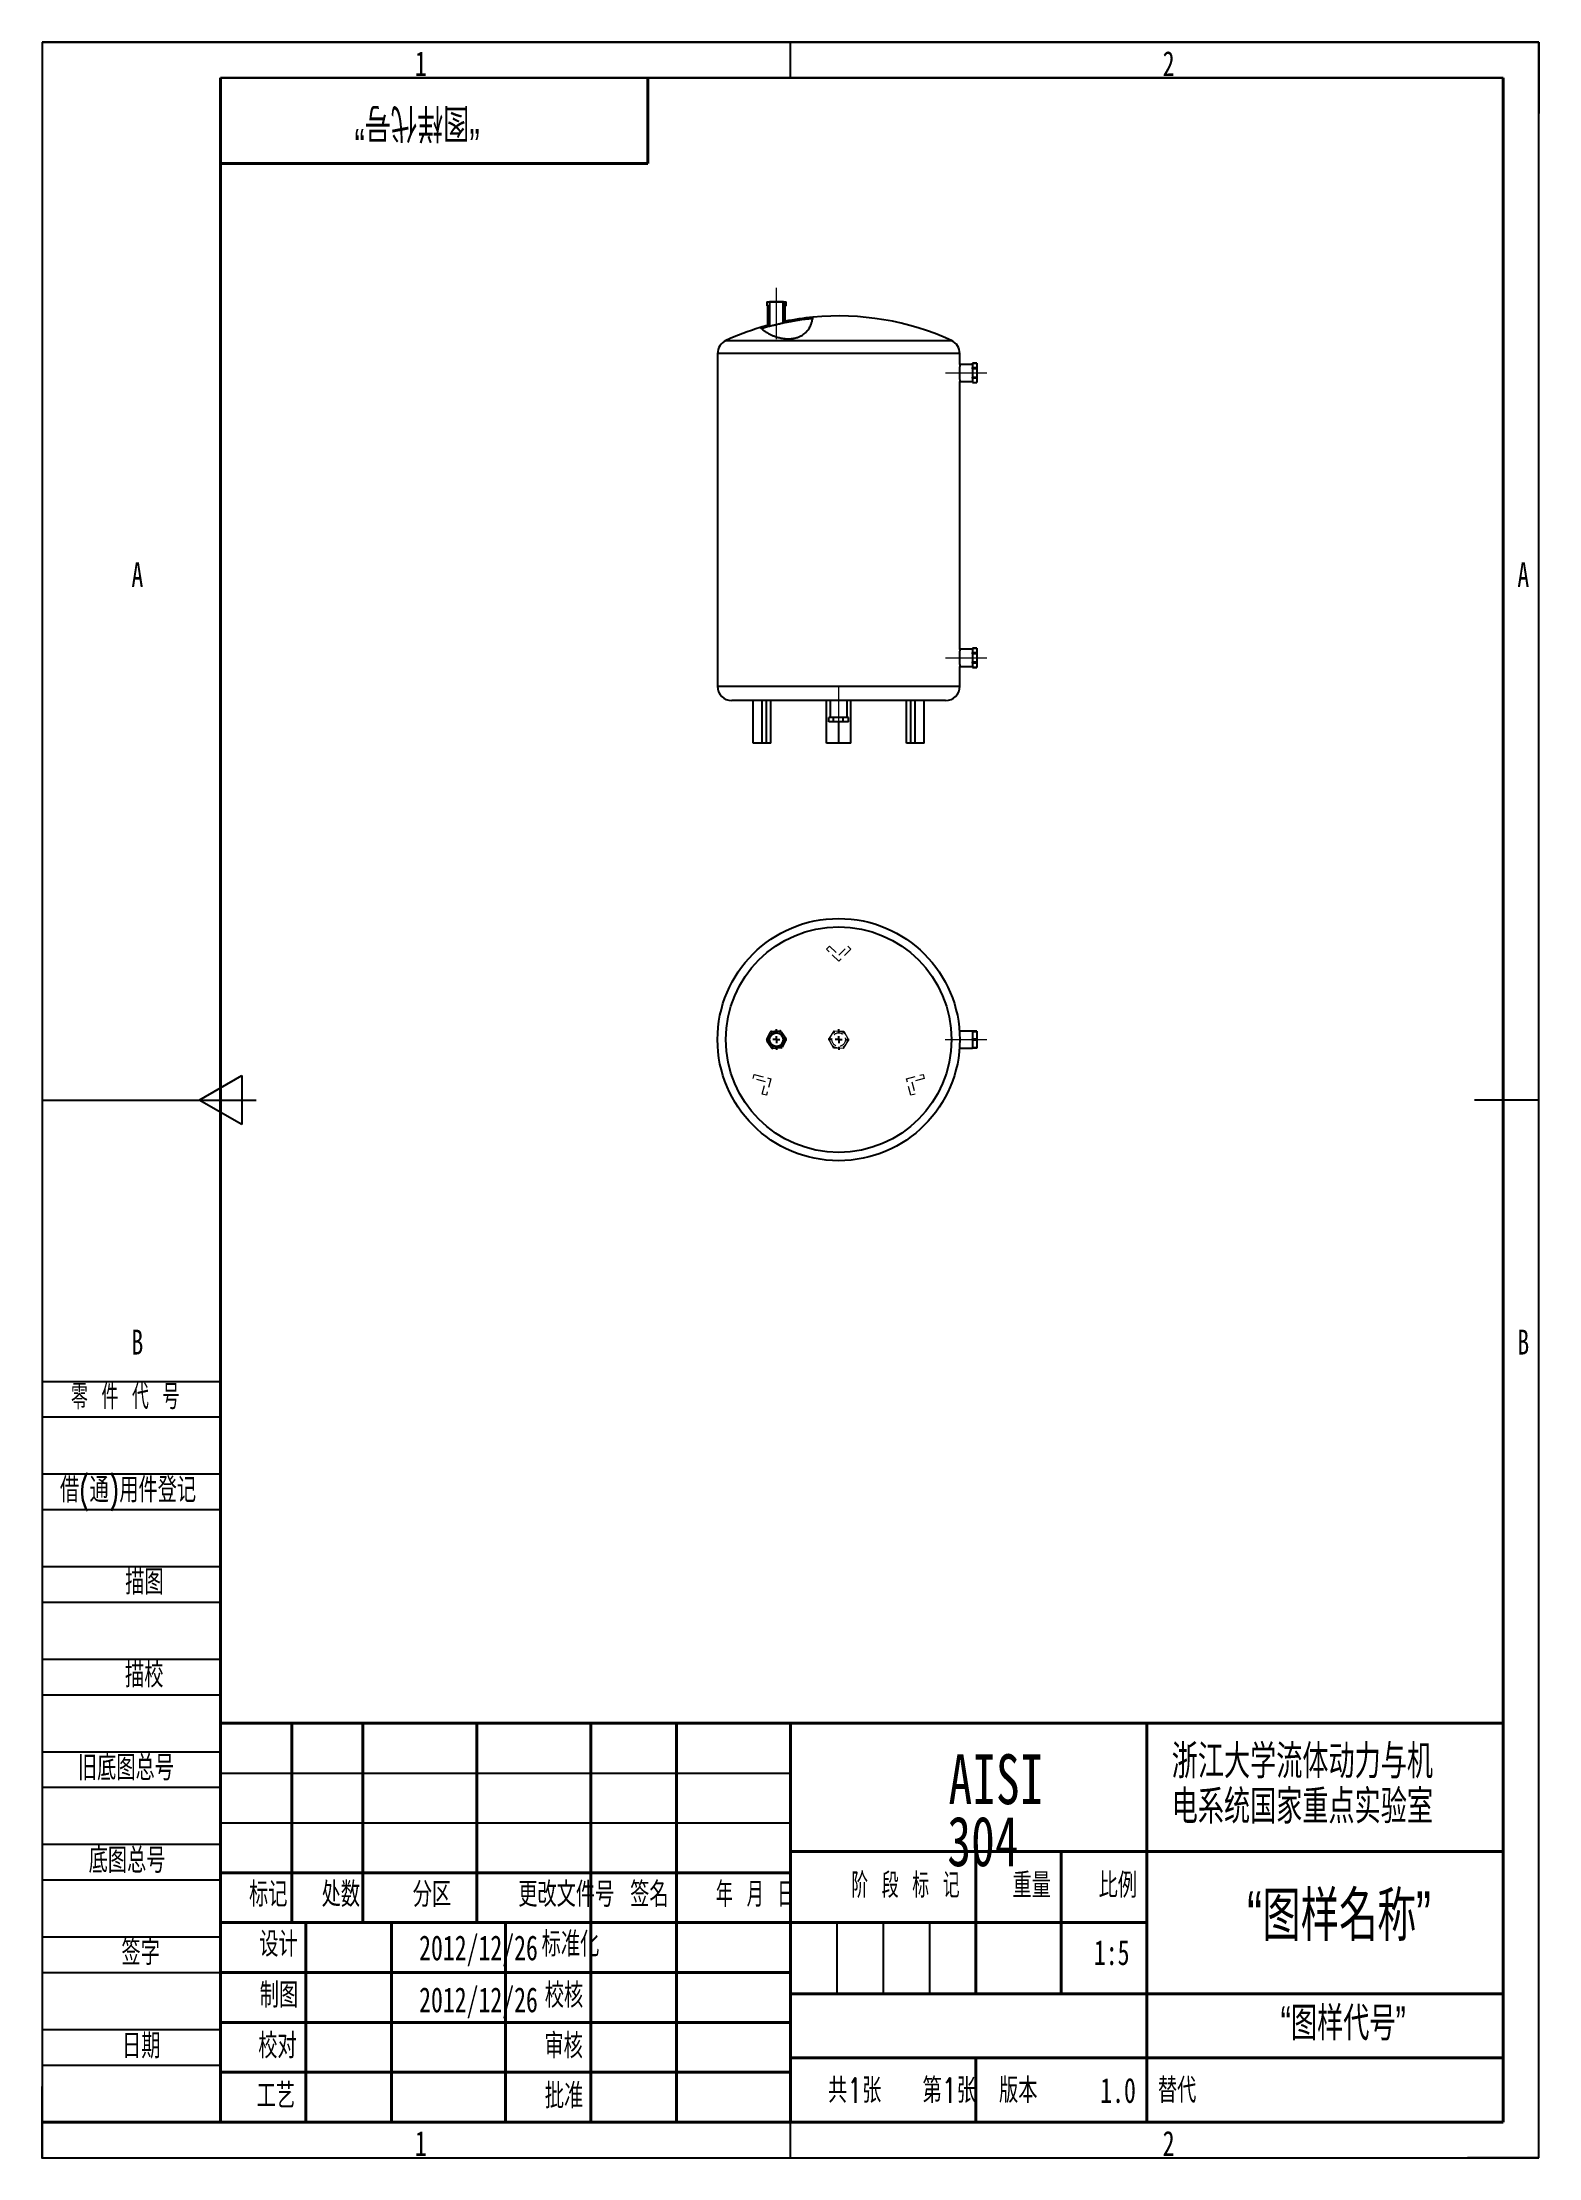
# Model space of a CAD drawing. Header units: millimetres. Extents: x 0 to 210, y 0 to 297.
import ezdxf

# ---------------------------------------------------------------- set-up
doc = ezdxf.new("R2010")
doc.units = ezdxf.units.MM
doc.header["$PDSIZE"] = -1
doc.linetypes.add('CENTERX2', pattern=[20.32, 12.7, -2.54, 2.54, -2.54])
doc.linetypes.add('HIDDEN', pattern=[1.905, 1.27, -0.635])
for name, color, linetype in [('10', 7, 'Continuous'), ('5', 7, 'Continuous'), ('9', 7, 'Continuous'), ('FORMAT', 7, 'Continuous'), ('SLD-0', 7, 'Continuous'), ('中心线', 1, 'CENTERX2')]:
    doc.layers.add(name, color=color, linetype=linetype)
doc.styles.add('SLDTEXTSTYLE0', font='TXT', dxfattribs={"width": 0.7})
doc.styles.add('SLDTEXTSTYLE1', font='TXT', dxfattribs={"width": 0.7, "bigfont": 'bigfont'})
doc.styles.add('SLDTEXTSTYLE2', font='TXT', dxfattribs={"width": 0.614286, "bigfont": 'bigfont'})
doc.styles.add('SLDTEXTSTYLE3', font='TXT', dxfattribs={"width": 0.62, "bigfont": 'bigfont'})

# ---------------------------------------------------------------- blocks, each defined once
blk = doc.blocks.new('SW_NOTE_0')
at = {"layer": 'FORMAT', "color": 0, "char_height": 4.7625, "attachment_point": 1, "style": 'SLDTEXTSTYLE1'}
for s, insert in [('\\M+19FB4\\M+18D5D\\M+191E5\\M+18A77\\M+197AC\\M+191CC动\\M+197CD\\M+1975E\\M+18AF7', (0, 6.14)), ('电\\M+18C6E统\\M+18D91\\M+189C6\\M+18F64\\M+1935F实验\\M+18EBA', (0, -0.21))]:
    blk.add_mtext(s, dxfattribs=dict(at, insert=insert))
blk = doc.blocks.new('SW_NOTE_1')
at = {"layer": '10', "color": 0, "char_height": 7, "attachment_point": 2, "style": 'SLDTEXTSTYLE0'}
for s, insert in [('AISI', (8.97, 9.02)), ('304', (7.14, 0.31))]:
    blk.add_mtext(s, dxfattribs=dict(at, insert=insert))
blk = doc.blocks.new('SW_CENTERMARKSYMBOL_0')
at = {"layer": '中心线', "color": 0}
for p, q in [((-1, 0), (-1.453, 0)), ((0, 0), (-0.5, 0)), ((0, 1), (0, 1.453)), ((0, 0), (0, 0.5)), ((0, 0), (0, -0.5)), ((0, 0), (0.5, 0)), ((1, 0), (1.453, 0)), ((0, -1), (0, -1.453))]:
    blk.add_line(p, q, dxfattribs=at)
blk = doc.blocks.new('SW_CENTERMARKSYMBOL_1')
at = {"layer": '中心线', "color": 0}
for p, q in [((-1, 0), (-1.4525, 0)), ((0, 0), (-0.5, 0)), ((0, 1), (0, 1.4525)), ((0, 0), (0, 0.5)), ((0, 0), (0, -0.5)), ((0, 0), (0.5, 0)), ((1, 0), (1.4525, 0)), ((0, -1), (0, -1.4525))]:
    blk.add_line(p, q, dxfattribs=at)

msp = doc.modelspace()

# ---------------------------------------------------------------- hatches: boundary and pattern name
at = {"linetype": 'Continuous', "lineweight": 0}
h = msp.add_hatch(dxfattribs=at)
h.set_pattern_fill('ANSI31', scale=0.2, style=0)
edge = h.paths.add_edge_path(flags=0)
edge.add_arc((111.76, 220.45), 38.12, 105.1177, 106.8132)
edge.add_spline(control_points=[(100.73, 256.95), (100.79, 256.9), (100.85, 256.84), (100.91, 256.79)], knot_values=[0.1856, 0.1856, 0.1856, 0.1856, 0.193608, 0.193608, 0.193608, 0.193608], weights=[1, 1, 1, 1], degree=3, periodic=0)
edge.add_arc((111.76, 220.45), 37.92, 104.8122, 106.6187, ccw=False)
edge.add_line((102.07, 257.12), (102.07, 260.54))
edge.add_line((102.07, 260.54), (102.03, 260.58))
edge.add_line((102.03, 260.58), (101.69, 260.58))
edge.add_line((101.69, 260.58), (101.69, 259.98))
edge.add_line((101.69, 259.98), (101.82, 259.98))
edge.add_line((101.82, 259.98), (101.82, 257.26))
h = msp.add_hatch(dxfattribs=at)
h.set_pattern_fill('ANSI31', scale=0.2, style=0)
edge = h.paths.add_edge_path(flags=0)
edge.add_arc((111.76, 220.45), 38.12, 95.4364, 101.4114)
edge.add_line((104.22, 257.82), (104.22, 259.98))
edge.add_line((104.22, 259.98), (104.35, 259.98))
edge.add_line((104.35, 259.98), (104.35, 260.58))
edge.add_line((104.35, 260.58), (104.01, 260.58))
edge.add_line((104.01, 260.58), (103.97, 260.54))
edge.add_line((103.97, 260.54), (103.97, 257.57))
edge.add_arc((111.76, 220.45), 37.92, 95.5162, 101.8542, ccw=False)
edge.add_spline(control_points=[(108.12, 258.2), (108.13, 258.27), (108.14, 258.34), (108.15, 258.41)], knot_values=[0.530654, 0.530654, 0.530654, 0.530654, 0.538289, 0.538289, 0.538289, 0.538289], weights=[1, 1, 1, 1], degree=3, periodic=0)

# ---------------------------------------------------------------- linework, layer by layer
at = {"color": 7, "linetype": 'Continuous'}
for p, q in [((101.69, 260.58), (101.69, 259.98)), ((101.69, 260.58), (102.03, 260.58)), ((101.69, 259.98), (101.82, 259.98)), ((101.82, 257.26), (101.82, 259.98)), ((102.07, 260.54), (102.03, 260.58)), ((102.03, 260.58), (104.01, 260.58)), ((102.07, 260.54), (102.07, 257.12)), ((103.97, 260.54), (102.07, 260.54)), ((104.01, 260.58), (103.97, 260.54)), ((103.97, 257.57), (103.97, 260.54)), ((104.01, 260.58), (104.35, 260.58)), ((104.22, 259.98), (104.22, 257.82)), ((104.22, 259.98), (104.35, 259.98)), ((104.35, 260.58), (104.37, 260.58)), ((104.35, 259.98), (104.35, 260.58)), ((104.37, 259.98), (104.35, 259.98)), ((104.37, 259.98), (104.37, 260.58)), ((94.76, 253.32), (94.76, 206.58)), ((128.76, 251.78), (128.76, 253.32)), ((130.56, 251.78), (128.76, 251.78)), ((131.16, 251.93), (130.56, 251.93)), ((130.56, 251.91), (130.56, 251.93)), ((130.56, 251.91), (130.56, 251.62)), ((131.16, 251.91), (130.56, 251.91)), ((130.56, 251.62), (130.56, 251.33)), ((130.56, 251.33), (131.16, 251.33)), ((130.56, 251.15), (130.56, 251.33)), ((131.16, 251.15), (130.56, 251.15)), ((130.56, 251.15), (130.56, 250.58)), ((130.56, 250.58), (130.56, 250)), ((130.56, 250), (131.16, 250)), ((130.56, 249.83), (130.56, 250)), ((131.16, 249.83), (130.56, 249.83)), ((130.56, 249.83), (130.56, 249.54)), ((130.56, 249.54), (130.56, 249.25)), ((131.16, 251.93), (131.16, 251.91)), ((131.16, 251.91), (131.16, 251.33)), ((131.16, 251.33), (131.16, 251.15)), ((131.16, 251.15), (131.16, 250)), ((131.16, 250), (131.16, 249.83)), ((131.16, 249.83), (131.16, 249.25)), ((128.76, 211.77), (128.76, 249.38)), ((128.76, 249.38), (130.56, 249.38)), ((130.56, 249.25), (131.16, 249.25)), ((130.56, 249.22), (130.56, 249.25)), ((130.56, 249.22), (131.16, 249.22)), ((131.16, 249.25), (131.16, 249.22)), ((130.56, 211.78), (128.76, 211.78)), ((131.16, 211.93), (130.56, 211.93)), ((130.56, 211.91), (130.56, 211.93)), ((130.56, 211.91), (130.56, 211.62)), ((131.16, 211.91), (130.56, 211.91)), ((130.56, 211.62), (130.56, 211.33)), ((130.56, 211.33), (131.16, 211.33)), ((130.56, 211.15), (130.56, 211.33)), ((131.16, 211.15), (130.56, 211.15)), ((130.56, 211.15), (130.56, 210.58)), ((131.16, 211.93), (131.16, 211.91)), ((131.16, 211.91), (131.16, 211.33)), ((131.16, 211.33), (131.16, 211.15)), ((131.16, 211.15), (131.16, 210)), ((128.76, 206.58), (128.76, 209.38)), ((128.76, 209.38), (130.56, 209.38)), ((130.56, 210.58), (130.56, 210)), ((130.56, 210), (131.16, 210)), ((130.56, 209.83), (130.56, 210)), ((131.16, 209.83), (130.56, 209.83)), ((130.56, 209.83), (130.56, 209.54)), ((130.56, 209.54), (130.56, 209.25)), ((130.56, 209.25), (131.16, 209.25)), ((130.56, 209.22), (130.56, 209.25)), ((130.56, 209.22), (131.16, 209.22)), ((131.16, 210), (131.16, 209.83)), ((131.16, 209.83), (131.16, 209.25)), ((131.16, 209.25), (131.16, 209.22)), ((111.76, 204.58), (96.76, 204.58)), ((99.76, 198.58), (99.76, 204.58)), ((101.03, 198.58), (101.03, 204.58)), ((101.61, 198.58), (101.61, 204.58)), ((102.23, 198.58), (102.23, 204.58)), ((110.06, 198.58), (110.06, 204.58)), ((110.38, 201.58), (110.38, 202.18)), ((110.7, 202.18), (110.38, 202.18)), ((110.56, 204.58), (110.56, 202.18)), ((111.02, 202.18), (110.7, 202.18)), ((111.02, 201.58), (111.02, 202.18)), ((111.72, 202.18), (111.02, 202.18)), ((112.41, 202.18), (111.72, 202.18)), ((126.76, 204.58), (111.76, 204.58)), ((112.41, 201.58), (112.41, 202.18)), ((112.78, 202.18), (112.41, 202.18)), ((113.15, 202.18), (112.78, 202.18)), ((112.96, 202.18), (112.96, 204.58)), ((113.15, 201.58), (113.15, 202.18)), ((113.46, 198.58), (113.46, 204.58)), ((121.29, 198.58), (121.29, 204.58)), ((121.91, 198.58), (121.91, 204.58)), ((122.49, 198.58), (122.49, 204.58)), ((123.76, 198.58), (123.76, 204.58)), ((111.02, 201.58), (110.38, 201.58)), ((112.41, 201.58), (111.02, 201.58)), ((111.76, 198.58), (111.76, 201.58)), ((113.15, 201.58), (112.41, 201.58)), ((101.03, 198.58), (99.76, 198.58)), ((101.61, 198.58), (101.03, 198.58)), ((102.23, 198.58), (101.61, 198.58)), ((111.76, 198.58), (110.06, 198.58)), ((113.46, 198.58), (111.76, 198.58)), ((121.91, 198.58), (121.29, 198.58)), ((122.49, 198.58), (121.91, 198.58)), ((123.76, 198.58), (122.49, 198.58)), ((101.69, 156.98), (102.19, 158.02)), ((102.35, 158.13), (103.5, 158.22)), ((103.68, 158.13), (104.33, 157.18)), ((130.56, 158.18), (128.72, 158.18)), ((130.56, 158.18), (131.16, 158.18)), ((130.56, 158.08), (130.56, 158.18)), ((130.56, 158.18), (130.56, 158.18)), ((131.16, 158.18), (130.56, 158.18)), ((130.56, 158.18), (130.56, 158.18)), ((130.56, 158.08), (130.56, 157.58)), ((131.16, 158.08), (130.56, 158.08)), ((130.56, 157.58), (130.56, 157.08)), ((131.16, 158.18), (131.16, 158.08)), ((131.16, 158.18), (131.16, 158.18)), ((131.16, 158.08), (131.16, 157.08)), ((102.35, 155.82), (101.7, 156.78)), ((103.68, 155.82), (102.53, 155.74)), ((104.35, 156.98), (103.85, 155.94)), ((128.72, 155.78), (130.56, 155.78)), ((128.72, 155.78), (128.72, 155.78)), ((130.56, 157.08), (131.16, 157.08)), ((130.56, 156.88), (130.56, 157.08)), ((131.16, 156.88), (130.56, 156.88)), ((130.56, 156.88), (130.56, 156.38)), ((130.56, 156.38), (130.56, 155.88)), ((130.56, 155.88), (131.16, 155.88)), ((130.56, 155.78), (130.56, 155.88)), ((131.16, 155.78), (130.56, 155.78)), ((131.16, 157.08), (131.16, 156.88)), ((131.16, 156.88), (131.16, 155.88)), ((131.16, 155.88), (131.16, 155.78))]:
    msp.add_line(p, q, dxfattribs=at)
at = {"color": 8, "linetype": 'Continuous'}
for p, q in [((128.76, 253.32), (94.76, 253.32)), ((95.93, 255.14), (127.59, 255.14)), ((94.76, 206.58), (111.76, 206.58)), ((111.76, 206.58), (128.76, 206.58))]:
    msp.add_line(p, q, dxfattribs=at)
at = {"color": 7, "linetype": 'HIDDEN', "lineweight": 0}
for p, q in [((110.06, 169.67), (110.49, 170.1)), ((111.76, 167.98), (110.06, 169.67)), ((110.49, 170.1), (111.76, 168.83)), ((111.76, 168.83), (113.03, 170.1)), ((113.46, 169.67), (111.76, 167.98)), ((113.03, 170.1), (113.46, 169.67)), ((110.38, 157.03), (110.74, 157.61)), ((110.74, 157.61), (111.11, 158.2)), ((111.11, 158.2), (111.8, 158.18)), ((111.8, 158.18), (112.5, 158.15)), ((112.5, 158.15), (112.82, 157.54)), ((112.82, 157.54), (113.15, 156.93)), ((130.56, 158.18), (131.16, 158.18)), ((130.56, 158.08), (131.16, 158.08)), ((131.16, 158.08), (130.56, 158.08)), ((110.7, 156.42), (110.38, 157.03)), ((111.02, 155.8), (110.7, 156.42)), ((111.72, 155.78), (111.02, 155.8)), ((112.41, 155.75), (111.72, 155.78)), ((112.78, 156.34), (112.41, 155.75)), ((113.15, 156.93), (112.78, 156.34)), ((131.16, 157.08), (130.56, 157.08)), ((130.56, 157.08), (131.16, 157.08)), ((130.56, 156.88), (131.16, 156.88)), ((131.16, 156.88), (130.56, 156.88)), ((131.16, 155.88), (130.56, 155.88)), ((130.56, 155.88), (131.16, 155.88)), ((130.56, 155.78), (131.16, 155.78)), ((99.76, 151.52), (99.92, 152.1)), ((101.5, 151.05), (99.76, 151.52)), ((99.92, 152.1), (102.23, 151.48)), ((102.23, 151.48), (101.61, 149.16)), ((121.29, 151.48), (123.61, 152.1)), ((121.91, 149.16), (121.29, 151.48)), ((123.76, 151.52), (122.02, 151.05)), ((123.61, 152.1), (123.76, 151.52)), ((101.03, 149.31), (101.5, 151.05)), ((101.61, 149.16), (101.03, 149.31)), ((122.49, 149.31), (121.91, 149.16)), ((122.02, 151.05), (122.49, 149.31))]:
    msp.add_line(p, q, dxfattribs=at)
at = {"color": 7, "linetype": 'Continuous'}
for centre, radius in [((111.76, 156.98), 17), ((111.76, 156.98), 15.83), ((103.02, 156.98), 0.993), ((103.02, 156.98), 0.952)]:
    msp.add_circle(centre, radius, dxfattribs=at)
at = {"color": 7, "linetype": 'HIDDEN', "lineweight": 0}
for radius in [1.2, 0.953]:
    msp.add_circle((111.76, 156.98), radius, dxfattribs=at)
at = {"color": 7, "linetype": 'Continuous'}
for centre, radius, start, end in [((111.76, 220.45), 38.13, 95.4364, 101.4114), ((111.76, 220.45), 38.13, 65.4665, 95.4364), ((111.76, 220.45), 38.13, 106.8133, 114.5335), ((111.76, 220.45), 38.13, 105.1177, 106.8132), ((111.76, 220.45), 37.92, 104.8122, 106.6187), ((111.76, 220.45), 37.93, 95.5162, 101.8542), ((96.76, 253.32), 2, 114.5335, 180), ((126.76, 253.32), 2, 0, 65.4665), ((96.76, 206.58), 2, 180, 270), ((126.76, 206.58), 2, 270, 0), ((102.37, 157.93), 0.2, 94.299, 154.299), ((103.52, 158.02), 0.2, 34.299, 94.299), ((101.87, 156.89), 0.2, 154.299, 214.299), ((102.52, 155.94), 0.2, 214.299, 274.299), ((103.67, 156.02), 0.2, 274.299, 334.299), ((104.17, 157.06), 0.2, 334.299, 34.299)]:
    msp.add_arc(centre, radius, start, end, dxfattribs=at)
at = {"color": 7, "linetype": 'HIDDEN', "lineweight": 0}
for start, end in [(154.299, 214.299), (94.299, 154.299), (34.299, 94.299), (334.299, 34.299), (214.299, 274.299), (274.299, 334.299)]:
    msp.add_arc((103.02, 156.98), 1.2, start, end, dxfattribs=at)
at = {"color": 7, "linetype": 'Continuous'}
for points, knots in [([(100.73, 256.95), (100.73, 256.95), (100.75, 256.94), (100.8, 256.89), (100.85, 256.85), (100.96, 256.75), (101.04, 256.69), (101.22, 256.55), (101.34, 256.47), (101.54, 256.34), (101.61, 256.29), (101.78, 256.19), (101.87, 256.14), (102.06, 256.04), (102.17, 255.98), (102.4, 255.87), (102.53, 255.82), (102.74, 255.74), (102.81, 255.71), (102.96, 255.66), (103.04, 255.63), (103.3, 255.56), (103.48, 255.51), (103.79, 255.45), (103.9, 255.43), (104.14, 255.4), (104.26, 255.39), (104.46, 255.38), (104.53, 255.38), (104.67, 255.37), (104.74, 255.37), (104.89, 255.38), (104.96, 255.38), (105.12, 255.39), (105.2, 255.4), (105.31, 255.42), (105.35, 255.42), (105.43, 255.44), (105.47, 255.44), (105.59, 255.47), (105.67, 255.48), (105.79, 255.51), (105.82, 255.52), (105.9, 255.55), (105.93, 255.56), (106.04, 255.59), (106.11, 255.62), (106.24, 255.67), (106.3, 255.7), (106.42, 255.75), (106.47, 255.78), (106.57, 255.84), (106.62, 255.87), (106.71, 255.92), (106.76, 255.95), (106.88, 256.04), (106.95, 256.09), (107.08, 256.21), (107.14, 256.26), (107.3, 256.43), (107.39, 256.53), (107.53, 256.73), (107.6, 256.83), (107.7, 257.01), (107.75, 257.1), (107.86, 257.34), (107.92, 257.49), (107.99, 257.69), (108.01, 257.75), (108.04, 257.86), (108.05, 257.92), (108.09, 258.06), (108.11, 258.15), (108.13, 258.28), (108.14, 258.32), (108.15, 258.39), (108.15, 258.41), (108.15, 258.41)], [0, 0, 0, 0, 0.0625, 0.0625, 0.125, 0.125, 0.1875, 0.1875, 0.25, 0.25, 0.28125, 0.28125, 0.3125, 0.3125, 0.34375, 0.34375, 0.375, 0.375, 0.390625, 0.390625, 0.40625, 0.40625, 0.4375, 0.4375, 0.453125, 0.453125, 0.46875, 0.46875, 0.476562, 0.476562, 0.484375, 0.484375, 0.492187, 0.492187, 0.5, 0.5, 0.503906, 0.503906, 0.507812, 0.507812, 0.515625, 0.515625, 0.519531, 0.519531, 0.523437, 0.523437, 0.53125, 0.53125, 0.539062, 0.539062, 0.546875, 0.546875, 0.554687, 0.554687, 0.5625, 0.5625, 0.578125, 0.578125, 0.59375, 0.59375, 0.625, 0.625, 0.65625, 0.65625, 0.6875, 0.6875, 0.75, 0.75, 0.78125, 0.78125, 0.8125, 0.8125, 0.875, 0.875, 0.9375, 0.9375, 1, 1, 1, 1]), ([(103.97, 257.57), (103.97, 257.57), (103.96, 257.57), (103.94, 257.56), (103.92, 257.56), (103.88, 257.55), (103.87, 257.54), (103.84, 257.54), (103.82, 257.53), (103.77, 257.52), (103.73, 257.51), (103.64, 257.49), (103.59, 257.48), (103.49, 257.46), (103.44, 257.44), (103.32, 257.42), (103.26, 257.4), (103.14, 257.37), (103.08, 257.36), (102.96, 257.33), (102.9, 257.31), (102.77, 257.29), (102.71, 257.27), (102.6, 257.24), (102.55, 257.23), (102.44, 257.21), (102.39, 257.2), (102.3, 257.17), (102.26, 257.16), (102.21, 257.15), (102.2, 257.15), (102.17, 257.14), (102.15, 257.14), (102.12, 257.13), (102.1, 257.12), (102.07, 257.12), (102.07, 257.12), (102.07, 257.12)], [0, 0, 0, 0, 0.0625, 0.0625, 0.125, 0.125, 0.15625, 0.15625, 0.1875, 0.1875, 0.25, 0.25, 0.3125, 0.3125, 0.375, 0.375, 0.4375, 0.4375, 0.5, 0.5, 0.5625, 0.5625, 0.625, 0.625, 0.6875, 0.6875, 0.75, 0.75, 0.8125, 0.8125, 0.84375, 0.84375, 0.875, 0.875, 0.9375, 0.9375, 1, 1, 1, 1]), ([(128.76, 251.78), (128.76, 251.78), (128.76, 251.78), (128.76, 251.77), (128.76, 251.74), (128.76, 251.7), (128.75, 251.65), (128.75, 251.58), (128.74, 251.49), (128.74, 251.4), (128.73, 251.3), (128.73, 251.19), (128.73, 251.07), (128.72, 250.94), (128.72, 250.81), (128.72, 250.67), (128.72, 250.54), (128.72, 250.41), (128.72, 250.27), (128.72, 250.14), (128.73, 250.02), (128.73, 249.91), (128.74, 249.8), (128.74, 249.7), (128.74, 249.63), (128.75, 249.58), (128.75, 249.52), (128.75, 249.48), (128.76, 249.43), (128.76, 249.4), (128.76, 249.38), (128.76, 249.38), (128.76, 249.38)], [0, 0, 0, 0, 0.00924, 0.03656, 0.089512, 0.11639, 0.143658, 0.19666, 0.223561, 0.250852, 0.303968, 0.330928, 0.358281, 0.411398, 0.438361, 0.465719, 0.518721, 0.545625, 0.572923, 0.625874, 0.65275, 0.680017, 0.73306, 0.759982, 0.787295, 0.813697, 0.840282, 0.867447, 0.894811, 0.947895, 0.97484, 1, 1, 1, 1]), ([(128.76, 211.77), (128.76, 211.78), (128.76, 211.78), (128.76, 211.77), (128.76, 211.75), (128.76, 211.71), (128.75, 211.66), (128.75, 211.6), (128.74, 211.52), (128.74, 211.43), (128.74, 211.33), (128.73, 211.22), (128.73, 211.1), (128.72, 210.97), (128.72, 210.84), (128.72, 210.71), (128.72, 210.57), (128.72, 210.44), (128.72, 210.31), (128.72, 210.18), (128.73, 210.05), (128.73, 209.93), (128.74, 209.82), (128.74, 209.72), (128.74, 209.63), (128.75, 209.58), (128.75, 209.52), (128.75, 209.48), (128.76, 209.44), (128.76, 209.4), (128.76, 209.38), (128.76, 209.38), (128.76, 209.38)], [0, 0, 0, 0, 0.009253, 0.036573, 0.062885, 0.116401, 0.143669, 0.170006, 0.223571, 0.250862, 0.277255, 0.330936, 0.35829, 0.384682, 0.438368, 0.465725, 0.492061, 0.54563, 0.572928, 0.599239, 0.652754, 0.68002, 0.706377, 0.759984, 0.787297, 0.813699, 0.840284, 0.867448, 0.894813, 0.921189, 0.97484, 1, 1, 1, 1])]:
    msp.add_open_spline(points, degree=3, knots=knots, dxfattribs=at)
at = {"layer": '10'}
for p, q in [((0, 297), (0, 287)), ((0, 297), (10, 297)), ((210, 297), (200, 297)), ((210, 297), (210, 287)), ((22, 148.5), (28, 151.96)), ((28, 151.96), (28, 145.04)), ((28, 145.04), (22, 148.5)), ((0, 0), (0, 10)), ((210, 0), (210, 10)), ((0, 0), (10, 0)), ((210, 0), (200, 0))]:
    msp.add_line(p, q, dxfattribs=at)
at = {"layer": '10', "color": 7}
for p, q in [((105, 292), (105, 297)), ((0, 109), (25, 109)), ((0, 104), (25, 104)), ((0, 96), (25, 96)), ((0, 91), (25, 91)), ((0, 83), (25, 83)), ((0, 78), (25, 78)), ((0, 70), (25, 70)), ((0, 65), (25, 65)), ((0, 57), (25, 57)), ((25, 54), (105, 54)), ((0, 52), (25, 52)), ((25, 47), (105, 47)), ((0, 44), (25, 44)), ((0, 39), (25, 39)), ((0, 31), (25, 31)), ((0, 26), (25, 26)), ((0, 18), (25, 18)), ((0, 13), (25, 13)), ((105, 0), (105, 5))]:
    msp.add_line(p, q, dxfattribs=at)
at = {"layer": '10', "color": 7, "lineweight": 40}
for p, q in [((35, 61), (35, 33)), ((45, 61), (45, 33)), ((61, 61), (61, 33)), ((77, 61), (77, 5)), ((89, 61), (89, 5)), ((105, 61), (105, 5)), ((155, 61), (155, 33)), ((105, 43), (205, 43)), ((130.99, 43), (130.99, 23)), ((143, 43), (143, 23)), ((25, 40), (105, 40)), ((25, 33), (155, 33)), ((37, 33), (37, 5)), ((49, 33), (49, 5)), ((65, 33), (65, 5)), ((155, 33), (155, 5)), ((25, 26), (105, 26)), ((105, 23), (205, 23)), ((25, 19), (105, 19)), ((25, 12), (105, 12)), ((105, 14), (205, 14))]:
    msp.add_line(p, q, dxfattribs=at)
at = {"layer": '5', "color": 7, "lineweight": 40}
for p, q in [((25, 292), (25, 5)), ((85, 280), (85, 292)), ((205, 5), (205, 292)), ((25, 280), (85, 280)), ((25, 61), (205, 61)), ((25, 61), (25, 5)), ((0, 5), (205, 5))]:
    msp.add_line(p, q, dxfattribs=at)
at = {"layer": '5', "color": 7}
for p, q in [((0, 148.5), (25, 148.5)), ((25, 148.5), (30, 148.5)), ((206, 148.5), (201, 148.5)), ((210, 148.5), (206, 148.5)), ((210, 5), (210, 10)), ((210, 0), (210, 5))]:
    msp.add_line(p, q, dxfattribs=at)
at = {"layer": '9', "color": 7}
for p, q in [((0, 297), (0, 0)), ((210, 148.5), (210, 297)), ((210, 0), (210, 148.5)), ((0, 0), (210, 0))]:
    msp.add_line(p, q, dxfattribs=at)
at = {"layer": 'FORMAT', "lineweight": 30}
for p, q in [((210, 297), (0, 297)), ((205, 292), (25, 292))]:
    msp.add_line(p, q, dxfattribs=at)
msp.add_point((0, 0), dxfattribs=at)
at = {"layer": 'SLD-0'}
for p, q in [((111.5, 33), (111.5, 23)), ((118, 33), (118, 23)), ((124.5, 33), (124.5, 23))]:
    msp.add_line(p, q, dxfattribs=at)
at = {"layer": 'SLD-0', "lineweight": 40}
msp.add_line((130.99, 14), (130.99, 5), dxfattribs=at)
at = {"layer": '中心线', "linetype": 'CENTERX2', "lineweight": 0}
for p, q in [((103.02, 255.34), (103.02, 262.54)), ((126.76, 250.58), (132.56, 250.58)), ((126.76, 210.58), (132.56, 210.58)), ((111.76, 200.18), (111.76, 206.58)), ((126.72, 156.98), (132.56, 156.98))]:
    msp.add_line(p, q, dxfattribs=at)
at = {"layer": '中心线'}
for p, q in [((102.05, 260.56), (102.05, 257.11)), ((104.01, 260.58), (104.01, 257.58))]:
    msp.add_line(p, q, dxfattribs=at)

# ---------------------------------------------------------------- block references
at = {"layer": '10'}
msp.add_blockref('SW_NOTE_1', (124.87, 47.62), dxfattribs=at)
at = {"layer": 'FORMAT'}
msp.add_blockref('SW_NOTE_0', (158.5, 51.88), dxfattribs=at)
at = {"layer": '中心线'}
for name, p in [('SW_CENTERMARKSYMBOL_1', (103.02, 156.98)), ('SW_CENTERMARKSYMBOL_0', (111.76, 156.98))]:
    msp.add_blockref(name, p, dxfattribs=at)

# ---------------------------------------------------------------- texts
at = {"layer": '10', "color": 7, "char_height": 3.5}
for s, insert, attachment_point, style in [('1', (53.12, 295.76), 2, 'SLDTEXTSTYLE0'), ('2', (158.07, 295.76), 2, 'SLDTEXTSTYLE0'), ('A', (13.34, 224.01), 2, 'SLDTEXTSTYLE0'), ('A', (207.84, 224.01), 2, 'SLDTEXTSTYLE0'), ('B', (13.34, 116.26), 2, 'SLDTEXTSTYLE0'), ('B', (207.84, 116.26), 2, 'SLDTEXTSTYLE0'), ('\\M+197EB \\M+18C8F \\M+191E3 \\M+18D86', (4.02, 108.59), 1, 'SLDTEXTSTYLE2'), ('\\M+18ED8(\\M+192CA)\\M+19770\\M+18C8F\\M+1936F记', (2.47, 95.5), 1, 'SLDTEXTSTYLE1'), ('\\M+19560图', (14.33, 82.55), 2, 'SLDTEXTSTYLE1'), ('\\M+19560\\M+18D5A', (14.3, 69.52), 2, 'SLDTEXTSTYLE1'), ('\\M+18B8C\\M+192EA图总\\M+18D86', (5, 56.49), 1, 'SLDTEXTSTYLE1'), ('\\M+192EA图总\\M+18D86', (6.5, 43.49), 1, 'SLDTEXTSTYLE1'), ('标记', (31.71, 38.72), 2, 'SLDTEXTSTYLE1'), ('处\\M+19094', (41.89, 38.72), 2, 'SLDTEXTSTYLE1'), ('\\M+195AA\\M+18BE6', (54.68, 38.72), 2, 'SLDTEXTSTYLE1'), ('\\M+18D58\\M+189FC\\M+195B6\\M+18C8F\\M+18D86', (73.53, 38.72), 2, 'SLDTEXTSTYLE1'), ('签\\M+196BC', (85.19, 38.72), 2, 'SLDTEXTSTYLE1'), ('\\M+1944E \\M+18C8E \\M+193FA', (100.04, 38.72), 2, 'SLDTEXTSTYLE3'), ('阶 \\M+19269 标 记', (121.13, 39.99), 2, 'SLDTEXTSTYLE2'), ('\\M+18F64\\M+197CA', (138.85, 39.99), 2, 'SLDTEXTSTYLE1'), ('\\M+194E4\\M+197E1', (150.94, 39.99), 2, 'SLDTEXTSTYLE1'), ('签\\M+18E9A', (13.8, 30.54), 2, 'SLDTEXTSTYLE1'), ('设计', (33.15, 31.73), 2, 'SLDTEXTSTYLE1'), ('2012/12/26', (61.21, 31.21), 2, 'SLDTEXTSTYLE0'), ('标\\M+18F79\\M+189BB', (74.12, 31.73), 2, 'SLDTEXTSTYLE1'), ('\\M+190A7图', (33.2, 24.56), 2, 'SLDTEXTSTYLE1'), ('2012/12/26', (61.21, 23.92), 2, 'SLDTEXTSTYLE0'), ('\\M+18D5A\\M+18A6A', (73.21, 24.56), 2, 'SLDTEXTSTYLE1'), ('审\\M+18A6A', (73.16, 17.45), 2, 'SLDTEXTSTYLE1'), ('\\M+193FA\\M+18AFA', (13.88, 17.44), 2, 'SLDTEXTSTYLE1'), ('\\M+18D5A对', (33, 17.45), 2, 'SLDTEXTSTYLE1'), ('\\M+18D48艺', (32.78, 10.44), 2, 'SLDTEXTSTYLE1'), ('\\M+194E1\\M+18F79', (73.22, 10.44), 2, 'SLDTEXTSTYLE1'), ('\\M+18BA41张', (114.01, 11.2), 2, 'SLDTEXTSTYLE1'), ('\\M+191E61张', (127.28, 11.2), 2, 'SLDTEXTSTYLE1'), ('\\M+194C5\\M+1967B', (136.96, 11.2), 2, 'SLDTEXTSTYLE1'), ('1.0', (150.97, 11.2), 2, 'SLDTEXTSTYLE0'), ('1', (53.12, 3.76), 2, 'SLDTEXTSTYLE0'), ('2', (158.07, 3.76), 2, 'SLDTEXTSTYLE0')]:
    msp.add_mtext(s, dxfattribs=dict(at, insert=insert, attachment_point=attachment_point, style=style))
at = {"layer": '10', "attachment_point": 2}
for s, insert, char_height, style in [('\\M+18167图样\\M+196BC\\M+18FCC\\M+18168', (181.99, 37.42), 7, 'SLDTEXTSTYLE1'), ('1:5', (150.08, 30.55), 3.5, 'SLDTEXTSTYLE0'), ('\\M+18167图样\\M+191E3\\M+18D86\\M+18168', (182.57, 21.23), 4.7625, 'SLDTEXTSTYLE1')]:
    msp.add_mtext(s, dxfattribs=dict(at, insert=insert, char_height=char_height, style=style))
at = {"layer": 'SLD-0', "insert": (52.59, 283.3), "char_height": 4.7625, "attachment_point": 2, "rotation": 180, "style": 'SLDTEXTSTYLE1'}
msp.add_mtext('\\M+18167图样\\M+191E3\\M+18D86\\M+18168', dxfattribs=at)
at = {"layer": 'SLD-0', "insert": (156.56, 11.2), "char_height": 3.5, "attachment_point": 1, "style": 'SLDTEXTSTYLE1'}
msp.add_mtext('\\M+191D6\\M+191E3', dxfattribs=at)

doc.saveas('drawing.dxf')
